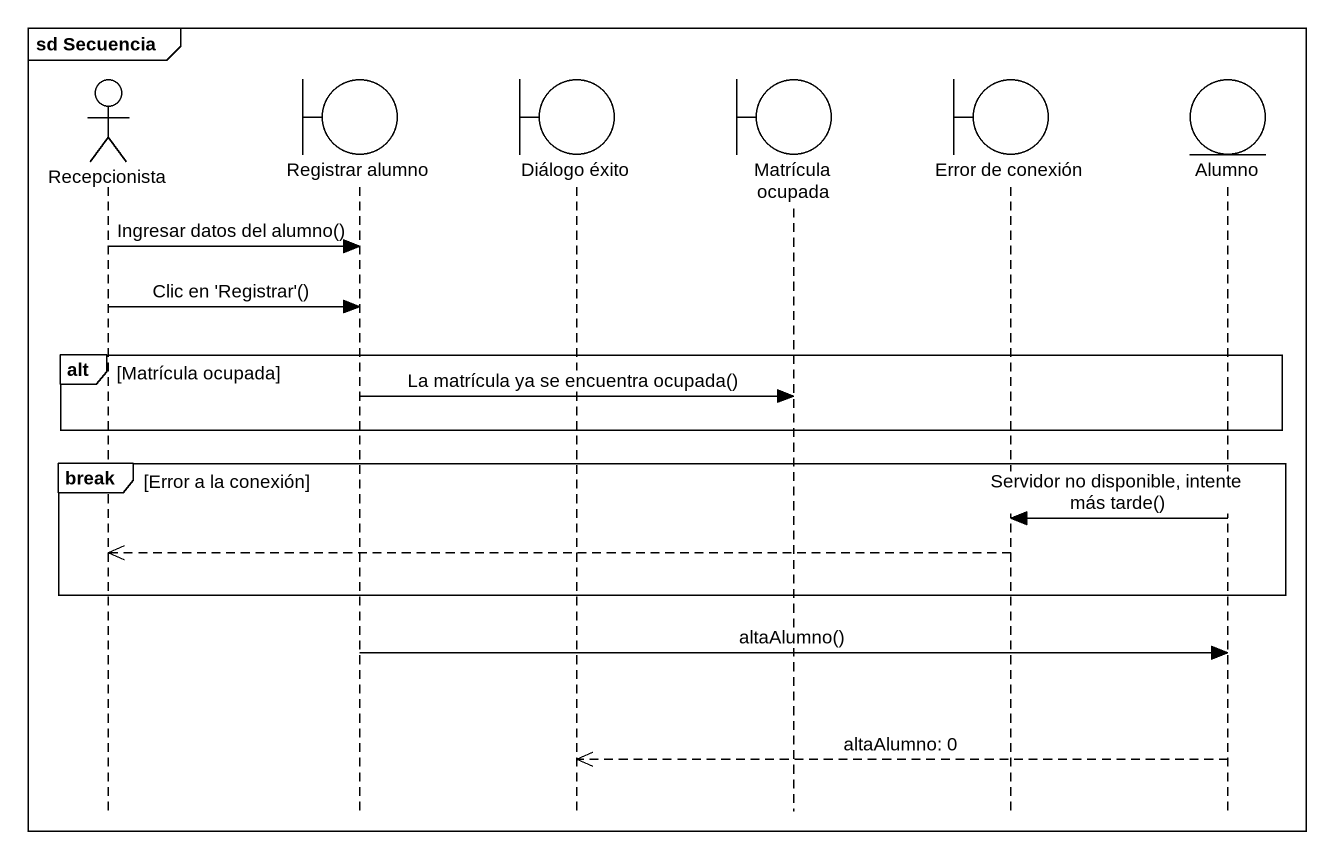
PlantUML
@startuml
mainframe sd Secuencia
hide footbox
actor Recepcionista
boundary "Registrar alumno" as Registrar_alumno
boundary "Diálogo éxito" as Diálogo_éxito
boundary "Matrícula ocupada" as Matrícula_ocupada
boundary "Error de conexión" as Error_de_conexión
entity Alumno

Recepcionista -> Registrar_alumno : Ingresar datos del alumno()
Recepcionista -> Registrar_alumno : Clic en 'Registrar'()
alt Matrícula ocupada
  Registrar_alumno -> Matrícula_ocupada : La matrícula ya se encuentra ocupada()
end
break Error a la conexión
  Alumno -> Error_de_conexión : Servidor no disponible, intente más tarde()
  Error_de_conexión -->> Recepcionista
end
Registrar_alumno -> Alumno : altaAlumno()
Alumno -->> Diálogo_éxito : altaAlumno: 0
@enduml
